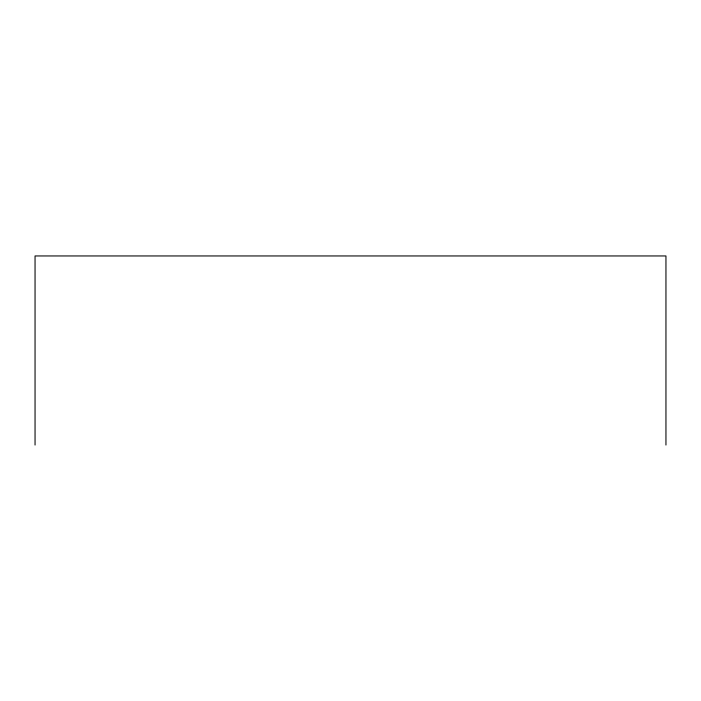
<?xml version="1.0" encoding="UTF-8"?>
<svg xmlns="http://www.w3.org/2000/svg" width="701" height="701" viewBox="0 0 701 701"><rect width="100%" height="100%" fill="white"/><g stroke="black" fill="none" stroke-linecap="round" stroke-linejoin="round"><path stroke-width="1.05" d="M665.95 445.047L665.95 255.953L35.05 255.953L35.05 445.047"/></g></svg>
